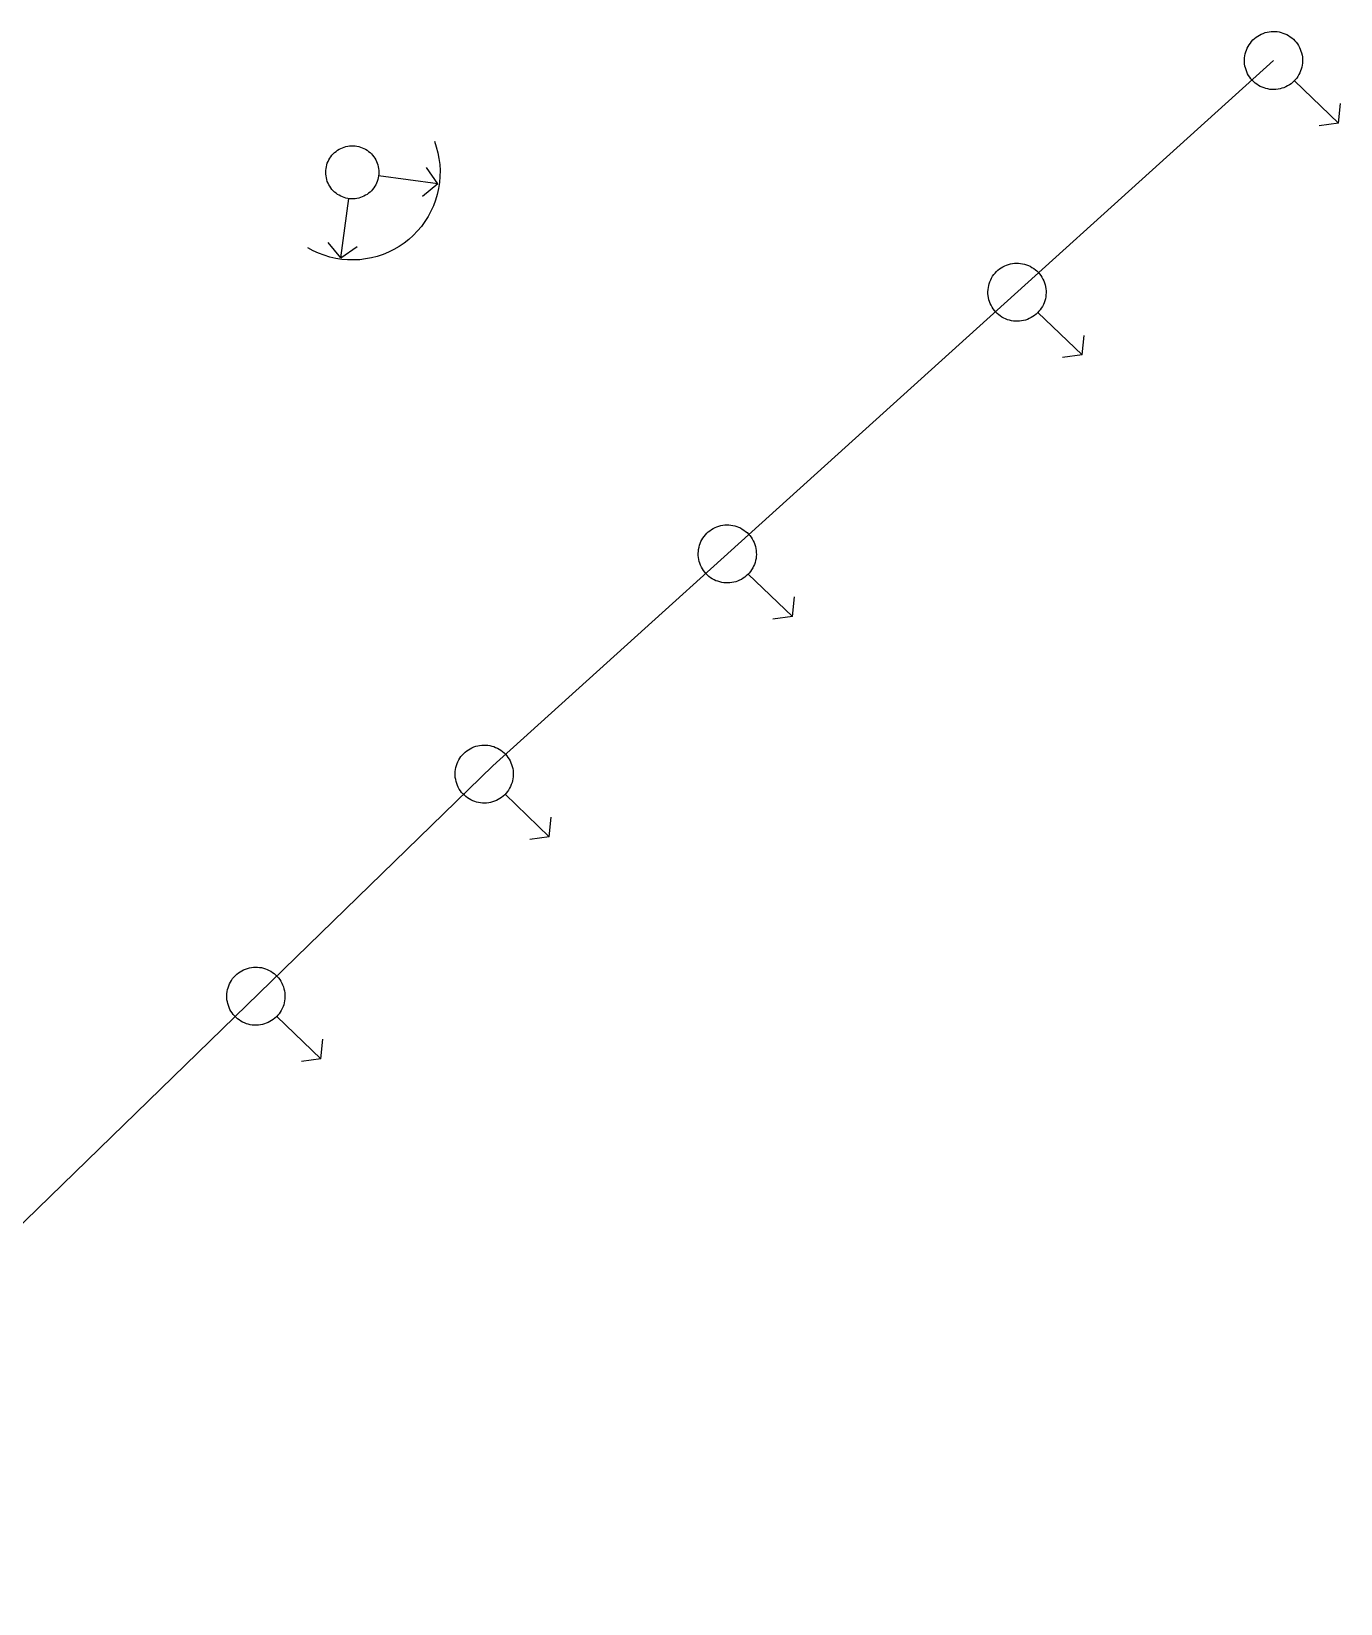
# Model space of a CAD drawing. Header units: inches. Extents: x 21905 to 29562, y 37649 to 43473.
# Drawn here: x 24912 to 25052.3, y 40800.4 to 40969 of the extents above; entities that cross this region are included whole.
import ezdxf

# ---------------------------------------------------------------- set-up
doc = ezdxf.new("R2010")
doc.units = ezdxf.units.IN
doc.header["$MEASUREMENT"] = 0

msp = doc.modelspace()

# ---------------------------------------------------------------- linework, layer by layer
for points in [[(25048.1, 40966.89), (25048.17, 40966.69), (25048.21, 40966.47), (25048.25, 40966.26), (25048.27, 40966.04), (25048.27, 40965.82), (25048.26, 40965.61), (25048.23, 40965.39), (25048.19, 40965.18), (25048.13, 40964.97), (25048.06, 40964.76), (25047.98, 40964.56), (25047.88, 40964.37), (25047.77, 40964.18), (25047.64, 40964), (25047.5, 40963.84), (25047.35, 40963.68), (25047.2, 40963.53), (25047.03, 40963.39), (25046.85, 40963.27), (25046.66, 40963.16), (25046.47, 40963.06), (25046.27, 40962.97), (25046.06, 40962.9), (25045.85, 40962.85), (25045.64, 40962.8), (25045.42, 40962.78), (25045.2, 40962.77), (25044.99, 40962.77), (25044.77, 40962.79), (25044.55, 40962.83), (25044.34, 40962.87), (25044.14, 40962.94), (25043.93, 40963.02), (25043.74, 40963.11), (25043.54, 40963.21), (25043.36, 40963.33), (25043.19, 40963.46), (25043.03, 40963.61), (25042.87, 40963.76), (25042.73, 40963.93), (25042.6, 40964.1), (25042.48, 40964.28), (25042.38, 40964.47), (25042.28, 40964.67), (25042.21, 40964.87), (25042.14, 40965.08), (25042.09, 40965.29), (25042.06, 40965.51), (25042.04, 40965.73), (25042.04, 40965.94), (25042.05, 40966.16), (25042.08, 40966.38), (25042.12, 40966.59), (25042.18, 40966.8), (25042.25, 40967), (25042.33, 40967.2), (25042.43, 40967.4), (25042.54, 40967.58), (25042.67, 40967.76), (25042.81, 40967.93), (25042.95, 40968.09), (25043.11, 40968.24), (25043.28, 40968.38), (25043.46, 40968.5), (25043.65, 40968.61), (25043.84, 40968.71), (25044.04, 40968.79), (25044.25, 40968.87), (25044.46, 40968.92), (25044.67, 40968.96), (25044.89, 40968.99), (25045.1, 40969), (25045.32, 40969), (25045.54, 40968.98), (25045.75, 40968.94), (25045.97, 40968.89), (25046.17, 40968.83), (25046.38, 40968.75), (25046.57, 40968.66), (25046.76, 40968.55), (25046.95, 40968.43), (25047.12, 40968.3), (25047.28, 40968.16), (25047.44, 40968.01), (25047.58, 40967.84), (25047.71, 40967.67), (25047.83, 40967.48), (25047.93, 40967.29), (25048.02, 40967.1), (25048.1, 40966.89)], [(25048.1, 40966.89), (25048.17, 40966.69), (25048.21, 40966.47), (25048.25, 40966.26), (25048.27, 40966.04), (25048.27, 40965.82), (25048.26, 40965.61), (25048.23, 40965.39), (25048.19, 40965.18), (25048.13, 40964.97), (25048.06, 40964.76), (25047.98, 40964.56), (25047.88, 40964.37), (25047.77, 40964.18), (25047.64, 40964), (25047.5, 40963.84), (25047.35, 40963.68), (25047.2, 40963.53), (25047.03, 40963.39), (25046.85, 40963.27), (25046.66, 40963.16), (25046.47, 40963.06), (25046.27, 40962.97), (25046.06, 40962.9), (25045.85, 40962.85), (25045.64, 40962.8), (25045.42, 40962.78), (25045.2, 40962.77), (25044.99, 40962.77), (25044.77, 40962.79), (25044.55, 40962.83), (25044.34, 40962.87), (25044.14, 40962.94), (25043.93, 40963.02), (25043.74, 40963.11), (25043.54, 40963.21), (25043.36, 40963.33), (25043.19, 40963.46), (25043.03, 40963.61), (25042.87, 40963.76), (25042.73, 40963.93), (25042.6, 40964.1), (25042.48, 40964.28), (25042.38, 40964.47), (25042.28, 40964.67), (25042.21, 40964.87), (25042.14, 40965.08), (25042.09, 40965.29), (25042.06, 40965.51), (25042.04, 40965.73), (25042.04, 40965.94), (25042.05, 40966.16), (25042.08, 40966.38), (25042.12, 40966.59), (25042.18, 40966.8), (25042.25, 40967), (25042.33, 40967.2), (25042.43, 40967.4), (25042.54, 40967.58), (25042.67, 40967.76), (25042.81, 40967.93), (25042.95, 40968.09), (25043.11, 40968.24), (25043.28, 40968.38), (25043.46, 40968.5), (25043.65, 40968.61), (25043.84, 40968.71), (25044.04, 40968.79), (25044.25, 40968.87), (25044.46, 40968.92), (25044.67, 40968.96), (25044.89, 40968.99), (25045.1, 40969), (25045.32, 40969), (25045.54, 40968.98), (25045.75, 40968.94), (25045.97, 40968.89), (25046.17, 40968.83), (25046.38, 40968.75), (25046.57, 40968.66), (25046.76, 40968.55), (25046.95, 40968.43), (25047.12, 40968.3), (25047.28, 40968.16), (25047.44, 40968.01), (25047.58, 40967.84), (25047.71, 40967.67), (25047.83, 40967.48), (25047.93, 40967.29), (25048.02, 40967.1), (25048.1, 40966.89)], [(24869.11, 40800.41), (24961.45, 40890.26), (25045.15, 40965.88)], [(24869.11, 40800.41), (24961.45, 40890.26), (25045.15, 40965.88)], [(25047.39, 40963.72), (25052.13, 40959.16)], [(25047.39, 40963.72), (25052.13, 40959.16)], [(25052.13, 40959.16), (25052.34, 40961.26)], [(25052.13, 40959.16), (25052.34, 40961.26)], [(25052.13, 40959.16), (25050.04, 40958.87)], [(25052.13, 40959.16), (25050.04, 40958.87)], [(24955.19, 40957.22), (24955.39, 40956.61), (24955.56, 40955.99), (24955.68, 40955.36), (24955.76, 40954.72), (24955.79, 40954.07), (24955.78, 40953.43), (24955.73, 40952.79), (24955.63, 40952.15), (24955.49, 40951.53), (24955.31, 40950.91), (24955.08, 40950.31), (24954.82, 40949.72), (24954.51, 40949.15), (24954.17, 40948.61), (24953.79, 40948.09), (24953.37, 40947.6), (24952.93, 40947.13), (24952.45, 40946.7), (24951.94, 40946.31), (24951.41, 40945.94), (24950.85, 40945.62), (24950.28, 40945.33), (24949.68, 40945.09), (24949.07, 40944.88), (24948.45, 40944.72), (24947.82, 40944.6), (24947.18, 40944.52), (24946.54, 40944.49), (24945.89, 40944.5), (24945.25, 40944.56), (24944.62, 40944.66), (24943.99, 40944.8), (24943.37, 40944.99), (24942.77, 40945.22), (24942.19, 40945.48), (24941.62, 40945.79)], [(24949.24, 40953.89), (24949.23, 40953.7), (24949.21, 40953.5), (24949.17, 40953.3), (24949.13, 40953.11), (24949.07, 40952.92), (24948.99, 40952.74), (24948.9, 40952.56), (24948.8, 40952.39), (24948.69, 40952.22), (24948.57, 40952.06), (24948.44, 40951.92), (24948.29, 40951.78), (24948.14, 40951.65), (24947.98, 40951.53), (24947.81, 40951.43), (24947.64, 40951.34), (24947.46, 40951.25), (24947.27, 40951.19), (24947.08, 40951.13), (24946.88, 40951.09), (24946.69, 40951.06), (24946.49, 40951.05), (24946.29, 40951.05), (24946.09, 40951.06), (24945.9, 40951.09), (24945.7, 40951.13), (24945.51, 40951.19), (24945.32, 40951.25), (24945.14, 40951.34), (24944.97, 40951.43), (24944.8, 40951.53), (24944.64, 40951.65), (24944.48, 40951.78), (24944.34, 40951.92), (24944.21, 40952.06), (24944.09, 40952.22), (24943.98, 40952.39), (24943.88, 40952.56), (24943.79, 40952.74), (24943.71, 40952.92), (24943.65, 40953.11), (24943.61, 40953.3), (24943.57, 40953.5), (24943.55, 40953.7), (24943.54, 40953.89), (24943.55, 40954.09), (24943.57, 40954.29), (24943.61, 40954.49), (24943.65, 40954.68), (24943.71, 40954.87), (24943.79, 40955.05), (24943.88, 40955.23), (24943.98, 40955.4), (24944.09, 40955.57), (24944.21, 40955.72), (24944.34, 40955.87), (24944.48, 40956.01), (24944.64, 40956.14), (24944.8, 40956.25), (24944.97, 40956.36), (24945.14, 40956.45), (24945.32, 40956.53), (24945.51, 40956.6), (24945.7, 40956.66), (24945.9, 40956.7), (24946.09, 40956.73), (24946.29, 40956.74), (24946.49, 40956.74), (24946.69, 40956.73), (24946.88, 40956.7), (24947.08, 40956.66), (24947.27, 40956.6), (24947.46, 40956.53), (24947.64, 40956.45), (24947.81, 40956.36), (24947.98, 40956.25), (24948.14, 40956.14), (24948.29, 40956.01), (24948.44, 40955.87), (24948.57, 40955.72), (24948.69, 40955.57), (24948.8, 40955.4), (24948.9, 40955.23), (24948.99, 40955.05), (24949.07, 40954.87), (24949.13, 40954.68), (24949.17, 40954.49), (24949.21, 40954.29), (24949.23, 40954.09), (24949.24, 40953.89)], [(24955.56, 40952.66), (24949.21, 40953.51)], [(24955.56, 40952.66), (24954.33, 40954.41)], [(24955.56, 40952.66), (24953.91, 40951.3)], [(24945.15, 40944.72), (24946.01, 40951.07)], [(24945.15, 40944.72), (24943.79, 40946.37)], [(24945.15, 40944.72), (24946.9, 40945.95)], [(25020.6, 40942.05), (25020.66, 40941.84), (25020.71, 40941.63), (25020.75, 40941.41), (25020.77, 40941.19), (25020.77, 40940.98), (25020.76, 40940.76), (25020.73, 40940.54), (25020.69, 40940.33), (25020.63, 40940.12), (25020.56, 40939.91), (25020.48, 40939.71), (25020.38, 40939.52), (25020.26, 40939.33), (25020.14, 40939.16), (25020, 40938.99), (25019.85, 40938.83), (25019.69, 40938.68), (25019.53, 40938.54), (25019.35, 40938.42), (25019.16, 40938.31), (25018.97, 40938.21), (25018.77, 40938.12), (25018.56, 40938.05), (25018.35, 40938), (25018.14, 40937.96), (25017.92, 40937.93), (25017.7, 40937.92), (25017.49, 40937.92), (25017.27, 40937.94), (25017.05, 40937.98), (25016.84, 40938.03), (25016.63, 40938.09), (25016.43, 40938.17), (25016.23, 40938.26), (25016.04, 40938.37), (25015.86, 40938.49), (25015.69, 40938.62), (25015.52, 40938.76), (25015.37, 40938.91), (25015.23, 40939.08), (25015.1, 40939.25), (25014.98, 40939.43), (25014.87, 40939.63), (25014.78, 40939.82), (25014.71, 40940.03), (25014.64, 40940.23), (25014.59, 40940.45), (25014.56, 40940.66), (25014.54, 40940.88), (25014.54, 40941.09), (25014.55, 40941.31), (25014.58, 40941.53), (25014.62, 40941.74), (25014.67, 40941.95), (25014.75, 40942.16), (25014.83, 40942.36), (25014.93, 40942.55), (25015.04, 40942.74), (25015.17, 40942.92), (25015.3, 40943.08), (25015.45, 40943.24), (25015.61, 40943.39), (25015.78, 40943.53), (25015.96, 40943.65), (25016.15, 40943.76), (25016.34, 40943.86), (25016.54, 40943.95), (25016.75, 40944.02), (25016.96, 40944.07), (25017.17, 40944.11), (25017.39, 40944.14), (25017.6, 40944.15), (25017.82, 40944.15), (25018.04, 40944.13), (25018.25, 40944.09), (25018.46, 40944.04), (25018.67, 40943.98), (25018.88, 40943.9), (25019.07, 40943.81), (25019.26, 40943.7), (25019.44, 40943.59), (25019.62, 40943.45), (25019.78, 40943.31), (25019.94, 40943.16), (25020.08, 40942.99), (25020.21, 40942.82), (25020.33, 40942.64), (25020.43, 40942.45), (25020.52, 40942.25), (25020.6, 40942.05)], [(25020.6, 40942.05), (25020.66, 40941.84), (25020.71, 40941.63), (25020.75, 40941.41), (25020.77, 40941.19), (25020.77, 40940.98), (25020.76, 40940.76), (25020.73, 40940.54), (25020.69, 40940.33), (25020.63, 40940.12), (25020.56, 40939.91), (25020.48, 40939.71), (25020.38, 40939.52), (25020.26, 40939.33), (25020.14, 40939.16), (25020, 40938.99), (25019.85, 40938.83), (25019.69, 40938.68), (25019.53, 40938.54), (25019.35, 40938.42), (25019.16, 40938.31), (25018.97, 40938.21), (25018.77, 40938.12), (25018.56, 40938.05), (25018.35, 40938), (25018.14, 40937.96), (25017.92, 40937.93), (25017.7, 40937.92), (25017.49, 40937.92), (25017.27, 40937.94), (25017.05, 40937.98), (25016.84, 40938.03), (25016.63, 40938.09), (25016.43, 40938.17), (25016.23, 40938.26), (25016.04, 40938.37), (25015.86, 40938.49), (25015.69, 40938.62), (25015.52, 40938.76), (25015.37, 40938.91), (25015.23, 40939.08), (25015.1, 40939.25), (25014.98, 40939.43), (25014.87, 40939.63), (25014.78, 40939.82), (25014.71, 40940.03), (25014.64, 40940.23), (25014.59, 40940.45), (25014.56, 40940.66), (25014.54, 40940.88), (25014.54, 40941.09), (25014.55, 40941.31), (25014.58, 40941.53), (25014.62, 40941.74), (25014.67, 40941.95), (25014.75, 40942.16), (25014.83, 40942.36), (25014.93, 40942.55), (25015.04, 40942.74), (25015.17, 40942.92), (25015.3, 40943.08), (25015.45, 40943.24), (25015.61, 40943.39), (25015.78, 40943.53), (25015.96, 40943.65), (25016.15, 40943.76), (25016.34, 40943.86), (25016.54, 40943.95), (25016.75, 40944.02), (25016.96, 40944.07), (25017.17, 40944.11), (25017.39, 40944.14), (25017.6, 40944.15), (25017.82, 40944.15), (25018.04, 40944.13), (25018.25, 40944.09), (25018.46, 40944.04), (25018.67, 40943.98), (25018.88, 40943.9), (25019.07, 40943.81), (25019.26, 40943.7), (25019.44, 40943.59), (25019.62, 40943.45), (25019.78, 40943.31), (25019.94, 40943.16), (25020.08, 40942.99), (25020.21, 40942.82), (25020.33, 40942.64), (25020.43, 40942.45), (25020.52, 40942.25), (25020.6, 40942.05)], [(25019.89, 40938.87), (25024.63, 40934.32)], [(25019.89, 40938.87), (25024.63, 40934.32)], [(25024.63, 40934.32), (25024.84, 40936.41)], [(25024.63, 40934.32), (25024.84, 40936.41)], [(25024.63, 40934.32), (25022.54, 40934.02)], [(25024.63, 40934.32), (25022.54, 40934.02)], [(24989.54, 40913.98), (24989.6, 40913.77), (24989.65, 40913.56), (24989.69, 40913.35), (24989.7, 40913.13), (24989.71, 40912.91), (24989.7, 40912.7), (24989.67, 40912.48), (24989.63, 40912.27), (24989.57, 40912.06), (24989.5, 40911.85), (24989.41, 40911.65), (24989.32, 40911.46), (24989.2, 40911.27), (24989.08, 40911.09), (24988.94, 40910.92), (24988.79, 40910.76), (24988.63, 40910.62), (24988.46, 40910.48), (24988.29, 40910.36), (24988.1, 40910.24), (24987.91, 40910.14), (24987.7, 40910.06), (24987.5, 40909.99), (24987.29, 40909.93), (24987.08, 40909.89), (24986.86, 40909.87), (24986.64, 40909.86), (24986.42, 40909.86), (24986.21, 40909.88), (24985.99, 40909.91), (24985.78, 40909.96), (24985.57, 40910.03), (24985.37, 40910.1), (24985.17, 40910.2), (24984.98, 40910.3), (24984.8, 40910.42), (24984.63, 40910.55), (24984.46, 40910.7), (24984.31, 40910.85), (24984.17, 40911.01), (24984.04, 40911.19), (24983.92, 40911.37), (24983.81, 40911.56), (24983.72, 40911.76), (24983.64, 40911.96), (24983.58, 40912.17), (24983.53, 40912.38), (24983.5, 40912.6), (24983.48, 40912.81), (24983.48, 40913.03), (24983.49, 40913.25), (24983.51, 40913.46), (24983.56, 40913.68), (24983.61, 40913.89), (24983.68, 40914.09), (24983.77, 40914.29), (24983.87, 40914.49), (24983.98, 40914.67), (24984.11, 40914.85), (24984.24, 40915.02), (24984.39, 40915.18), (24984.55, 40915.33), (24984.72, 40915.46), (24984.9, 40915.59), (24985.09, 40915.7), (24985.28, 40915.8), (24985.48, 40915.88), (24985.69, 40915.95), (24985.9, 40916.01), (24986.11, 40916.05), (24986.33, 40916.08), (24986.54, 40916.09), (24986.76, 40916.08), (24986.98, 40916.06), (24987.19, 40916.03), (24987.4, 40915.98), (24987.61, 40915.92), (24987.81, 40915.84), (24988.01, 40915.75), (24988.2, 40915.64), (24988.38, 40915.52), (24988.56, 40915.39), (24988.72, 40915.25), (24988.87, 40915.09), (24989.02, 40914.93), (24989.15, 40914.76), (24989.27, 40914.57), (24989.37, 40914.38), (24989.46, 40914.18), (24989.54, 40913.98)], [(24989.54, 40913.98), (24989.6, 40913.77), (24989.65, 40913.56), (24989.69, 40913.35), (24989.7, 40913.13), (24989.71, 40912.91), (24989.7, 40912.7), (24989.67, 40912.48), (24989.63, 40912.27), (24989.57, 40912.06), (24989.5, 40911.85), (24989.41, 40911.65), (24989.32, 40911.46), (24989.2, 40911.27), (24989.08, 40911.09), (24988.94, 40910.92), (24988.79, 40910.76), (24988.63, 40910.62), (24988.46, 40910.48), (24988.29, 40910.36), (24988.1, 40910.24), (24987.91, 40910.14), (24987.7, 40910.06), (24987.5, 40909.99), (24987.29, 40909.93), (24987.08, 40909.89), (24986.86, 40909.87), (24986.64, 40909.86), (24986.42, 40909.86), (24986.21, 40909.88), (24985.99, 40909.91), (24985.78, 40909.96), (24985.57, 40910.03), (24985.37, 40910.1), (24985.17, 40910.2), (24984.98, 40910.3), (24984.8, 40910.42), (24984.63, 40910.55), (24984.46, 40910.7), (24984.31, 40910.85), (24984.17, 40911.01), (24984.04, 40911.19), (24983.92, 40911.37), (24983.81, 40911.56), (24983.72, 40911.76), (24983.64, 40911.96), (24983.58, 40912.17), (24983.53, 40912.38), (24983.5, 40912.6), (24983.48, 40912.81), (24983.48, 40913.03), (24983.49, 40913.25), (24983.51, 40913.46), (24983.56, 40913.68), (24983.61, 40913.89), (24983.68, 40914.09), (24983.77, 40914.29), (24983.87, 40914.49), (24983.98, 40914.67), (24984.11, 40914.85), (24984.24, 40915.02), (24984.39, 40915.18), (24984.55, 40915.33), (24984.72, 40915.46), (24984.9, 40915.59), (24985.09, 40915.7), (24985.28, 40915.8), (24985.48, 40915.88), (24985.69, 40915.95), (24985.9, 40916.01), (24986.11, 40916.05), (24986.33, 40916.08), (24986.54, 40916.09), (24986.76, 40916.08), (24986.98, 40916.06), (24987.19, 40916.03), (24987.4, 40915.98), (24987.61, 40915.92), (24987.81, 40915.84), (24988.01, 40915.75), (24988.2, 40915.64), (24988.38, 40915.52), (24988.56, 40915.39), (24988.72, 40915.25), (24988.87, 40915.09), (24989.02, 40914.93), (24989.15, 40914.76), (24989.27, 40914.57), (24989.37, 40914.38), (24989.46, 40914.18), (24989.54, 40913.98)], [(24988.83, 40910.8), (24993.57, 40906.25)], [(24988.83, 40910.8), (24993.57, 40906.25)], [(24993.57, 40906.25), (24993.78, 40908.35)], [(24993.57, 40906.25), (24993.78, 40908.35)], [(24993.57, 40906.25), (24991.48, 40905.96)], [(24993.57, 40906.25), (24991.48, 40905.96)], [(24963.47, 40890.37), (24963.54, 40890.16), (24963.59, 40889.95), (24963.62, 40889.73), (24963.64, 40889.51), (24963.64, 40889.3), (24963.63, 40889.08), (24963.6, 40888.86), (24963.56, 40888.65), (24963.51, 40888.44), (24963.43, 40888.23), (24963.35, 40888.03), (24963.25, 40887.84), (24963.14, 40887.65), (24963.01, 40887.48), (24962.88, 40887.31), (24962.73, 40887.15), (24962.57, 40887), (24962.4, 40886.86), (24962.22, 40886.74), (24962.03, 40886.63), (24961.84, 40886.53), (24961.64, 40886.44), (24961.43, 40886.37), (24961.22, 40886.32), (24961.01, 40886.28), (24960.79, 40886.25), (24960.58, 40886.24), (24960.36, 40886.24), (24960.14, 40886.26), (24959.93, 40886.3), (24959.72, 40886.35), (24959.51, 40886.41), (24959.3, 40886.49), (24959.11, 40886.58), (24958.92, 40886.69), (24958.74, 40886.81), (24958.56, 40886.94), (24958.4, 40887.08), (24958.24, 40887.23), (24958.1, 40887.4), (24957.97, 40887.57), (24957.85, 40887.75), (24957.75, 40887.95), (24957.66, 40888.14), (24957.58, 40888.35), (24957.52, 40888.55), (24957.47, 40888.77), (24957.43, 40888.98), (24957.41, 40889.2), (24957.41, 40889.42), (24957.42, 40889.63), (24957.45, 40889.85), (24957.49, 40890.06), (24957.55, 40890.27), (24957.62, 40890.48), (24957.7, 40890.68), (24957.8, 40890.87), (24957.92, 40891.06), (24958.04, 40891.24), (24958.18, 40891.4), (24958.33, 40891.56), (24958.49, 40891.71), (24958.65, 40891.85), (24958.83, 40891.97), (24959.02, 40892.08), (24959.21, 40892.18), (24959.41, 40892.27), (24959.62, 40892.34), (24959.83, 40892.39), (24960.04, 40892.43), (24960.26, 40892.46), (24960.48, 40892.47), (24960.69, 40892.47), (24960.91, 40892.45), (24961.13, 40892.41), (24961.34, 40892.37), (24961.55, 40892.3), (24961.75, 40892.22), (24961.95, 40892.13), (24962.14, 40892.02), (24962.32, 40891.91), (24962.49, 40891.77), (24962.66, 40891.63), (24962.81, 40891.48), (24962.95, 40891.31), (24963.08, 40891.14), (24963.2, 40890.96), (24963.31, 40890.77), (24963.4, 40890.57), (24963.47, 40890.37)], [(24963.47, 40890.37), (24963.54, 40890.16), (24963.59, 40889.95), (24963.62, 40889.73), (24963.64, 40889.51), (24963.64, 40889.3), (24963.63, 40889.08), (24963.6, 40888.86), (24963.56, 40888.65), (24963.51, 40888.44), (24963.43, 40888.23), (24963.35, 40888.03), (24963.25, 40887.84), (24963.14, 40887.65), (24963.01, 40887.48), (24962.88, 40887.31), (24962.73, 40887.15), (24962.57, 40887), (24962.4, 40886.86), (24962.22, 40886.74), (24962.03, 40886.63), (24961.84, 40886.53), (24961.64, 40886.44), (24961.43, 40886.37), (24961.22, 40886.32), (24961.01, 40886.28), (24960.79, 40886.25), (24960.58, 40886.24), (24960.36, 40886.24), (24960.14, 40886.26), (24959.93, 40886.3), (24959.72, 40886.35), (24959.51, 40886.41), (24959.3, 40886.49), (24959.11, 40886.58), (24958.92, 40886.69), (24958.74, 40886.81), (24958.56, 40886.94), (24958.4, 40887.08), (24958.24, 40887.23), (24958.1, 40887.4), (24957.97, 40887.57), (24957.85, 40887.75), (24957.75, 40887.95), (24957.66, 40888.14), (24957.58, 40888.35), (24957.52, 40888.55), (24957.47, 40888.77), (24957.43, 40888.98), (24957.41, 40889.2), (24957.41, 40889.42), (24957.42, 40889.63), (24957.45, 40889.85), (24957.49, 40890.06), (24957.55, 40890.27), (24957.62, 40890.48), (24957.7, 40890.68), (24957.8, 40890.87), (24957.92, 40891.06), (24958.04, 40891.24), (24958.18, 40891.4), (24958.33, 40891.56), (24958.49, 40891.71), (24958.65, 40891.85), (24958.83, 40891.97), (24959.02, 40892.08), (24959.21, 40892.18), (24959.41, 40892.27), (24959.62, 40892.34), (24959.83, 40892.39), (24960.04, 40892.43), (24960.26, 40892.46), (24960.48, 40892.47), (24960.69, 40892.47), (24960.91, 40892.45), (24961.13, 40892.41), (24961.34, 40892.37), (24961.55, 40892.3), (24961.75, 40892.22), (24961.95, 40892.13), (24962.14, 40892.02), (24962.32, 40891.91), (24962.49, 40891.77), (24962.66, 40891.63), (24962.81, 40891.48), (24962.95, 40891.31), (24963.08, 40891.14), (24963.2, 40890.96), (24963.31, 40890.77), (24963.4, 40890.57), (24963.47, 40890.37)], [(24962.77, 40887.19), (24967.5, 40882.64)], [(24962.77, 40887.19), (24967.5, 40882.64)], [(24967.5, 40882.64), (24967.71, 40884.73)], [(24967.5, 40882.64), (24967.71, 40884.73)], [(24967.5, 40882.64), (24965.42, 40882.34)], [(24967.5, 40882.64), (24965.42, 40882.34)], [(24939, 40866.55), (24939.06, 40866.34), (24939.11, 40866.13), (24939.14, 40865.91), (24939.16, 40865.7), (24939.16, 40865.48), (24939.15, 40865.26), (24939.13, 40865.05), (24939.08, 40864.83), (24939.03, 40864.62), (24938.96, 40864.42), (24938.87, 40864.22), (24938.77, 40864.02), (24938.66, 40863.84), (24938.53, 40863.66), (24938.4, 40863.49), (24938.25, 40863.33), (24938.09, 40863.18), (24937.92, 40863.05), (24937.74, 40862.92), (24937.56, 40862.81), (24937.36, 40862.71), (24937.16, 40862.63), (24936.96, 40862.56), (24936.75, 40862.5), (24936.53, 40862.46), (24936.32, 40862.43), (24936.1, 40862.42), (24935.88, 40862.43), (24935.66, 40862.45), (24935.45, 40862.48), (24935.24, 40862.53), (24935.03, 40862.59), (24934.83, 40862.67), (24934.63, 40862.76), (24934.44, 40862.87), (24934.26, 40862.99), (24934.08, 40863.12), (24933.92, 40863.26), (24933.77, 40863.42), (24933.62, 40863.58), (24933.49, 40863.75), (24933.37, 40863.94), (24933.27, 40864.13), (24933.18, 40864.32), (24933.1, 40864.53), (24933.04, 40864.74), (24932.99, 40864.95), (24932.95, 40865.16), (24932.94, 40865.38), (24932.93, 40865.6), (24932.94, 40865.81), (24932.97, 40866.03), (24933.01, 40866.24), (24933.07, 40866.45), (24933.14, 40866.66), (24933.23, 40866.86), (24933.33, 40867.05), (24933.44, 40867.24), (24933.56, 40867.42), (24933.7, 40867.59), (24933.85, 40867.75), (24934.01, 40867.89), (24934.18, 40868.03), (24934.36, 40868.15), (24934.54, 40868.27), (24934.74, 40868.36), (24934.94, 40868.45), (24935.14, 40868.52), (24935.35, 40868.58), (24935.57, 40868.62), (24935.78, 40868.64), (24936, 40868.65), (24936.22, 40868.65), (24936.43, 40868.63), (24936.65, 40868.6), (24936.86, 40868.55), (24937.07, 40868.48), (24937.27, 40868.41), (24937.47, 40868.31), (24937.66, 40868.21), (24937.84, 40868.09), (24938.01, 40867.96), (24938.18, 40867.81), (24938.33, 40867.66), (24938.47, 40867.5), (24938.6, 40867.32), (24938.72, 40867.14), (24938.83, 40866.95), (24938.92, 40866.75), (24939, 40866.55)], [(24939, 40866.55), (24939.06, 40866.34), (24939.11, 40866.13), (24939.14, 40865.91), (24939.16, 40865.7), (24939.16, 40865.48), (24939.15, 40865.26), (24939.13, 40865.05), (24939.08, 40864.83), (24939.03, 40864.62), (24938.96, 40864.42), (24938.87, 40864.22), (24938.77, 40864.02), (24938.66, 40863.84), (24938.53, 40863.66), (24938.4, 40863.49), (24938.25, 40863.33), (24938.09, 40863.18), (24937.92, 40863.05), (24937.74, 40862.92), (24937.56, 40862.81), (24937.36, 40862.71), (24937.16, 40862.63), (24936.96, 40862.56), (24936.75, 40862.5), (24936.53, 40862.46), (24936.32, 40862.43), (24936.1, 40862.42), (24935.88, 40862.43), (24935.66, 40862.45), (24935.45, 40862.48), (24935.24, 40862.53), (24935.03, 40862.59), (24934.83, 40862.67), (24934.63, 40862.76), (24934.44, 40862.87), (24934.26, 40862.99), (24934.08, 40863.12), (24933.92, 40863.26), (24933.77, 40863.42), (24933.62, 40863.58), (24933.49, 40863.75), (24933.37, 40863.94), (24933.27, 40864.13), (24933.18, 40864.32), (24933.1, 40864.53), (24933.04, 40864.74), (24932.99, 40864.95), (24932.95, 40865.16), (24932.94, 40865.38), (24932.93, 40865.6), (24932.94, 40865.81), (24932.97, 40866.03), (24933.01, 40866.24), (24933.07, 40866.45), (24933.14, 40866.66), (24933.23, 40866.86), (24933.33, 40867.05), (24933.44, 40867.24), (24933.56, 40867.42), (24933.7, 40867.59), (24933.85, 40867.75), (24934.01, 40867.89), (24934.18, 40868.03), (24934.36, 40868.15), (24934.54, 40868.27), (24934.74, 40868.36), (24934.94, 40868.45), (24935.14, 40868.52), (24935.35, 40868.58), (24935.57, 40868.62), (24935.78, 40868.64), (24936, 40868.65), (24936.22, 40868.65), (24936.43, 40868.63), (24936.65, 40868.6), (24936.86, 40868.55), (24937.07, 40868.48), (24937.27, 40868.41), (24937.47, 40868.31), (24937.66, 40868.21), (24937.84, 40868.09), (24938.01, 40867.96), (24938.18, 40867.81), (24938.33, 40867.66), (24938.47, 40867.5), (24938.6, 40867.32), (24938.72, 40867.14), (24938.83, 40866.95), (24938.92, 40866.75), (24939, 40866.55)], [(24938.29, 40863.37), (24943.03, 40858.82)], [(24938.29, 40863.37), (24943.03, 40858.82)], [(24943.03, 40858.82), (24943.24, 40860.92)], [(24943.03, 40858.82), (24943.24, 40860.92)], [(24943.03, 40858.82), (24940.94, 40858.53)], [(24943.03, 40858.82), (24940.94, 40858.53)]]:
    msp.add_lwpolyline(points)

doc.saveas('drawing.dxf')
